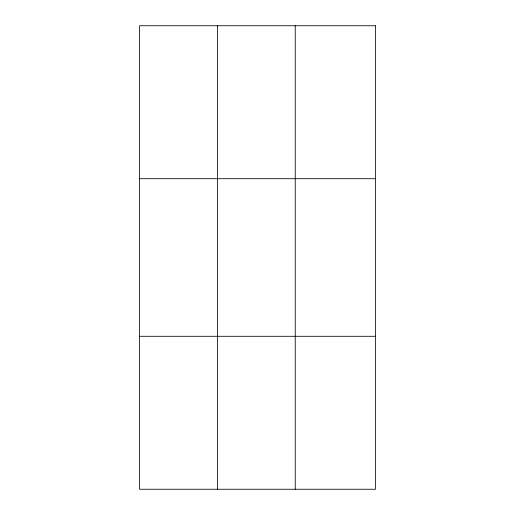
<?xml version="1.0" encoding="UTF-8"?>
<svg xmlns="http://www.w3.org/2000/svg" width="515" height="515" viewBox="0 0 515 515"><rect width="100%" height="100%" fill="white"/><g stroke="black" fill="none" stroke-linecap="round" stroke-linejoin="round"><path stroke-width="0.77" d="M217.407 25.75L217.407 489.25M295.237 25.75L295.237 489.25M139.578 178.705L375.422 178.705M139.578 336.295L375.422 336.295M375.422 25.75L375.422 489.25L139.578 489.25L139.578 25.75L375.422 25.75"/></g></svg>
